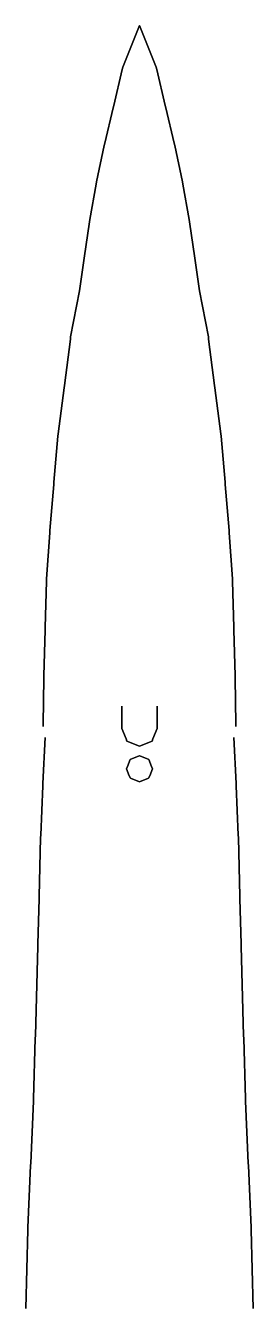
# Model space of a CAD drawing. Extents: x -4 to 4, y -48.9 to 48.6.
# Drawn here: x -3.9 to 3.9, y 4.6 to 48.6 of the extents above; entities that cross this region are included whole.
import ezdxf

# ---------------------------------------------------------------- set-up
doc = ezdxf.new("R2010")
doc.units = 0
doc.layers.add('RAILINGS', color=6, linetype='CONTINUOUS')

msp = doc.modelspace()

# ---------------------------------------------------------------- linework, layer by layer
at = {"layer": 'RAILINGS'}
for points in [[(-0.57, 47.18, 5.6), (-0.57, 47.18, 5.63), (0, 48.6, 5.63), (0, 48.6, 5.6)], [(0, 48.6, 5.6), (0, 48.6, 5.63), (-0.57, 47.18, 5.63), (-0.57, 47.18, 5.6)], [(0, 48.6, 6.11), (0, 48.6, 6.14), (-0.57, 47.18, 6.14), (-0.57, 47.18, 6.11)], [(-0.57, 47.18, 6.11), (-0.57, 47.18, 6.14), (0, 48.6, 6.14), (0, 48.6, 6.11)], [(0, 48.6, 6.11), (0, 48.6, 6.14), (0.57, 47.18, 6.14), (0.57, 47.18, 6.11)], [(0.57, 47.18, 6.11), (0.57, 47.18, 6.14), (0, 48.6, 6.14), (0, 48.6, 6.11)], [(0, 48.6, 5.6), (0, 48.6, 5.63), (0.57, 47.18, 5.63), (0.57, 47.18, 5.6)], [(0.57, 47.18, 5.6), (0.57, 47.18, 5.63), (0, 48.6, 5.63), (0, 48.6, 5.6)], [(-0.59, 47.1, 5.6), (-0.59, 47.1, 5.63), (-0.88, 45.86, 5.63), (-0.88, 45.86, 5.6)], [(-0.88, 45.86, 5.6), (-0.88, 45.86, 5.63), (-0.59, 47.1, 5.63), (-0.59, 47.1, 5.6)], [(-0.88, 45.86, 6.11), (-0.88, 45.86, 6.14), (-0.59, 47.1, 6.14), (-0.59, 47.1, 6.11)], [(-0.59, 47.1, 6.11), (-0.59, 47.1, 6.14), (-0.88, 45.86, 6.14), (-0.88, 45.86, 6.11)], [(-0.59, 47.1, 6.14), (-0.57, 47.18, 6.14), (-0.57, 47.18, 4.86), (-0.59, 47.1, 4.86)], [(-0.59, 47.1, 4.86), (-0.57, 47.18, 4.86), (-0.57, 47.18, 6.14), (-0.59, 47.1, 6.14)], [(0.59, 47.1, 6.14), (0.57, 47.18, 6.14), (0.57, 47.18, 4.86), (0.59, 47.1, 4.86)], [(0.59, 47.1, 4.86), (0.57, 47.18, 4.86), (0.57, 47.18, 6.14), (0.59, 47.1, 6.14)], [(0.59, 47.1, 6.11), (0.59, 47.1, 6.14), (0.88, 45.86, 6.14), (0.88, 45.86, 6.11)], [(0.88, 45.86, 6.11), (0.88, 45.86, 6.14), (0.59, 47.1, 6.14), (0.59, 47.1, 6.11)], [(0.88, 45.86, 5.6), (0.88, 45.86, 5.63), (0.59, 47.1, 5.63), (0.59, 47.1, 5.6)], [(0.59, 47.1, 5.6), (0.59, 47.1, 5.63), (0.88, 45.86, 5.63), (0.88, 45.86, 5.6)], [(-1.19, 44.57, 5.59), (-1.19, 44.57, 5.62), (-0.9, 45.78, 5.63), (-0.9, 45.78, 5.6)], [(-0.9, 45.78, 5.6), (-0.9, 45.78, 5.63), (-1.19, 44.57, 5.62), (-1.19, 44.57, 5.59)], [(-0.9, 45.78, 6.11), (-0.9, 45.78, 6.14), (-1.19, 44.57, 6.13), (-1.19, 44.57, 6.1)], [(-1.19, 44.57, 6.1), (-1.19, 44.57, 6.13), (-0.9, 45.78, 6.14), (-0.9, 45.78, 6.11)], [(-0.9, 45.78, 4.86), (-0.88, 45.86, 4.86), (-0.88, 45.86, 6.14), (-0.9, 45.78, 6.14)], [(-0.9, 45.78, 6.14), (-0.88, 45.86, 6.14), (-0.88, 45.86, 4.86), (-0.9, 45.78, 4.86)], [(0.9, 45.78, 6.14), (0.88, 45.86, 6.14), (0.88, 45.86, 4.86), (0.9, 45.78, 4.86)], [(0.9, 45.78, 4.86), (0.88, 45.86, 4.86), (0.88, 45.86, 6.14), (0.9, 45.78, 6.14)], [(0.9, 45.78, 6.11), (0.9, 45.78, 6.14), (1.19, 44.57, 6.13), (1.19, 44.57, 6.1)], [(1.19, 44.57, 6.1), (1.19, 44.57, 6.13), (0.9, 45.78, 6.14), (0.9, 45.78, 6.11)], [(0.9, 45.78, 5.6), (0.9, 45.78, 5.63), (1.19, 44.57, 5.62), (1.19, 44.57, 5.59)], [(1.19, 44.57, 5.59), (1.19, 44.57, 5.62), (0.9, 45.78, 5.63), (0.9, 45.78, 5.6)], [(-1.21, 44.49, 5.59), (-1.21, 44.49, 5.62), (-1.47, 43.24, 5.62), (-1.47, 43.24, 5.59)], [(-1.47, 43.24, 5.59), (-1.47, 43.24, 5.62), (-1.21, 44.49, 5.62), (-1.21, 44.49, 5.59)], [(-1.47, 43.24, 6.1), (-1.47, 43.24, 6.13), (-1.21, 44.49, 6.13), (-1.21, 44.49, 6.1)], [(-1.21, 44.49, 6.1), (-1.21, 44.49, 6.13), (-1.47, 43.24, 6.13), (-1.47, 43.24, 6.1)], [(-1.21, 44.49, 6.13), (-1.19, 44.57, 6.13), (-1.19, 44.57, 4.86), (-1.21, 44.49, 4.86)], [(-1.21, 44.49, 4.86), (-1.19, 44.57, 4.86), (-1.19, 44.57, 6.13), (-1.21, 44.49, 6.13)], [(1.21, 44.49, 4.86), (1.19, 44.57, 4.86), (1.19, 44.57, 6.13), (1.21, 44.49, 6.13)], [(1.21, 44.49, 6.13), (1.19, 44.57, 6.13), (1.19, 44.57, 4.86), (1.21, 44.49, 4.86)], [(1.47, 43.24, 6.1), (1.47, 43.24, 6.13), (1.21, 44.49, 6.13), (1.21, 44.49, 6.1)], [(1.21, 44.49, 6.1), (1.21, 44.49, 6.13), (1.47, 43.24, 6.13), (1.47, 43.24, 6.1)], [(1.47, 43.24, 5.59), (1.47, 43.24, 5.62), (1.21, 44.49, 5.62), (1.21, 44.49, 5.59)], [(1.21, 44.49, 5.59), (1.21, 44.49, 5.62), (1.47, 43.24, 5.62), (1.47, 43.24, 5.59)], [(-1.48, 43.16, 5.59), (-1.48, 43.16, 5.62), (-1.7, 41.95, 5.59), (-1.7, 41.95, 5.56)], [(-1.7, 41.95, 5.56), (-1.7, 41.95, 5.59), (-1.48, 43.16, 5.62), (-1.48, 43.16, 5.59)], [(-1.7, 41.95, 6.07), (-1.7, 41.95, 6.1), (-1.48, 43.16, 6.13), (-1.48, 43.16, 6.1)], [(-1.48, 43.16, 6.1), (-1.48, 43.16, 6.13), (-1.7, 41.95, 6.1), (-1.7, 41.95, 6.07)], [(-1.48, 43.16, 4.85), (-1.47, 43.24, 4.85), (-1.47, 43.24, 6.13), (-1.48, 43.16, 6.13)], [(-1.48, 43.16, 6.13), (-1.47, 43.24, 6.13), (-1.47, 43.24, 4.85), (-1.48, 43.16, 4.85)], [(1.48, 43.16, 4.85), (1.47, 43.24, 4.85), (1.47, 43.24, 6.13), (1.48, 43.16, 6.13)], [(1.48, 43.16, 6.13), (1.47, 43.24, 6.13), (1.47, 43.24, 4.85), (1.48, 43.16, 4.85)], [(1.48, 43.16, 6.1), (1.48, 43.16, 6.13), (1.7, 41.95, 6.1), (1.7, 41.95, 6.07)], [(1.7, 41.95, 6.07), (1.7, 41.95, 6.1), (1.48, 43.16, 6.13), (1.48, 43.16, 6.1)], [(1.7, 41.95, 5.56), (1.7, 41.95, 5.59), (1.48, 43.16, 5.62), (1.48, 43.16, 5.59)], [(1.48, 43.16, 5.59), (1.48, 43.16, 5.62), (1.7, 41.95, 5.59), (1.7, 41.95, 5.56)], [(-1.71, 41.87, 5.56), (-1.71, 41.87, 5.59), (-1.9, 40.62, 5.58), (-1.9, 40.62, 5.55)], [(-1.9, 40.62, 5.55), (-1.9, 40.62, 5.58), (-1.71, 41.87, 5.59), (-1.71, 41.87, 5.56)], [(-1.9, 40.62, 6.06), (-1.9, 40.62, 6.09), (-1.71, 41.87, 6.1), (-1.71, 41.87, 6.07)], [(-1.71, 41.87, 6.07), (-1.71, 41.87, 6.1), (-1.9, 40.62, 6.09), (-1.9, 40.62, 6.06)], [(-1.71, 41.87, 6.1), (-1.7, 41.95, 6.1), (-1.7, 41.95, 4.83), (-1.71, 41.87, 4.83)], [(-1.71, 41.87, 4.83), (-1.7, 41.95, 4.83), (-1.7, 41.95, 6.1), (-1.71, 41.87, 6.1)], [(1.71, 41.87, 6.1), (1.7, 41.95, 6.1), (1.7, 41.95, 4.83), (1.71, 41.87, 4.83)], [(1.71, 41.87, 4.83), (1.7, 41.95, 4.83), (1.7, 41.95, 6.1), (1.71, 41.87, 6.1)], [(1.9, 40.62, 6.06), (1.9, 40.62, 6.09), (1.71, 41.87, 6.1), (1.71, 41.87, 6.07)], [(1.71, 41.87, 6.07), (1.71, 41.87, 6.1), (1.9, 40.62, 6.09), (1.9, 40.62, 6.06)], [(1.9, 40.62, 5.55), (1.9, 40.62, 5.58), (1.71, 41.87, 5.59), (1.71, 41.87, 5.56)], [(1.71, 41.87, 5.56), (1.71, 41.87, 5.59), (1.9, 40.62, 5.58), (1.9, 40.62, 5.55)], [(-1.91, 40.54, 5.55), (-1.91, 40.54, 5.58), (-2.05, 39.58, 5.56), (-2.05, 39.58, 5.53)], [(-2.05, 39.58, 5.53), (-2.05, 39.58, 5.56), (-1.91, 40.54, 5.58), (-1.91, 40.54, 5.55)], [(-2.05, 39.58, 6.04), (-2.05, 39.58, 6.07), (-1.91, 40.54, 6.09), (-1.91, 40.54, 6.06)], [(-1.91, 40.54, 6.06), (-1.91, 40.54, 6.09), (-2.05, 39.58, 6.07), (-2.05, 39.58, 6.04)], [(-1.91, 40.54, 6.09), (-1.9, 40.62, 6.09), (-1.9, 40.62, 4.82), (-1.91, 40.54, 4.82)], [(-1.91, 40.54, 4.82), (-1.9, 40.62, 4.82), (-1.9, 40.62, 6.09), (-1.91, 40.54, 6.09)], [(1.91, 40.54, 4.82), (1.9, 40.62, 4.82), (1.9, 40.62, 6.09), (1.91, 40.54, 6.09)], [(1.91, 40.54, 6.09), (1.9, 40.62, 6.09), (1.9, 40.62, 4.82), (1.91, 40.54, 4.82)], [(1.91, 40.54, 6.06), (1.91, 40.54, 6.09), (2.05, 39.58, 6.07), (2.05, 39.58, 6.04)], [(2.05, 39.58, 6.04), (2.05, 39.58, 6.07), (1.91, 40.54, 6.09), (1.91, 40.54, 6.06)], [(2.05, 39.58, 5.53), (2.05, 39.58, 5.56), (1.91, 40.54, 5.58), (1.91, 40.54, 5.55)], [(1.91, 40.54, 5.55), (1.91, 40.54, 5.58), (2.05, 39.58, 5.56), (2.05, 39.58, 5.53)], [(-2.36, 37.92, 5.53), (-2.36, 37.92, 5.56), (-2.06, 39.5, 5.56), (-2.06, 39.5, 5.53)], [(-2.06, 39.5, 5.53), (-2.06, 39.5, 5.56), (-2.36, 37.92, 5.56), (-2.36, 37.92, 5.53)], [(-2.06, 39.5, 6.04), (-2.06, 39.5, 6.07), (-2.36, 37.92, 6.07), (-2.36, 37.92, 6.04)], [(-2.36, 37.92, 6.04), (-2.36, 37.92, 6.07), (-2.06, 39.5, 6.07), (-2.06, 39.5, 6.04)], [(-2.06, 39.5, 6.07), (-2.05, 39.58, 6.07), (-2.05, 39.58, 4.81), (-2.06, 39.5, 4.81)], [(-2.06, 39.5, 4.81), (-2.05, 39.58, 4.81), (-2.05, 39.58, 6.07), (-2.06, 39.5, 6.07)], [(2.06, 39.5, 6.07), (2.05, 39.58, 6.07), (2.05, 39.58, 4.81), (2.06, 39.5, 4.81)], [(2.06, 39.5, 4.81), (2.05, 39.58, 4.81), (2.05, 39.58, 6.07), (2.06, 39.5, 6.07)], [(2.36, 37.92, 6.04), (2.36, 37.92, 6.07), (2.06, 39.5, 6.07), (2.06, 39.5, 6.04)], [(2.06, 39.5, 6.04), (2.06, 39.5, 6.07), (2.36, 37.92, 6.07), (2.36, 37.92, 6.04)], [(2.06, 39.5, 5.53), (2.06, 39.5, 5.56), (2.36, 37.92, 5.56), (2.36, 37.92, 5.53)], [(2.36, 37.92, 5.53), (2.36, 37.92, 5.56), (2.06, 39.5, 5.56), (2.06, 39.5, 5.53)], [(-2.57, 36.26, 5.49), (-2.57, 36.26, 5.52), (-2.37, 37.84, 5.56), (-2.37, 37.84, 5.53)], [(-2.37, 37.84, 5.53), (-2.37, 37.84, 5.56), (-2.57, 36.26, 5.52), (-2.57, 36.26, 5.49)], [(-2.37, 37.84, 6.04), (-2.37, 37.84, 6.07), (-2.57, 36.26, 6.03), (-2.57, 36.26, 6)], [(-2.57, 36.26, 6), (-2.57, 36.26, 6.03), (-2.37, 37.84, 6.07), (-2.37, 37.84, 6.04)], [(-2.37, 37.84, 4.81), (-2.36, 37.92, 4.81), (-2.36, 37.92, 6.07), (-2.37, 37.84, 6.07)], [(-2.37, 37.84, 6.07), (-2.36, 37.92, 6.07), (-2.36, 37.92, 4.81), (-2.37, 37.84, 4.81)], [(2.37, 37.84, 4.81), (2.36, 37.92, 4.81), (2.36, 37.92, 6.07), (2.37, 37.84, 6.07)], [(2.37, 37.84, 6.07), (2.36, 37.92, 6.07), (2.36, 37.92, 4.81), (2.37, 37.84, 4.81)], [(2.57, 36.26, 6), (2.57, 36.26, 6.03), (2.37, 37.84, 6.07), (2.37, 37.84, 6.04)], [(2.37, 37.84, 6.04), (2.37, 37.84, 6.07), (2.57, 36.26, 6.03), (2.57, 36.26, 6)], [(2.37, 37.84, 5.53), (2.37, 37.84, 5.56), (2.57, 36.26, 5.52), (2.57, 36.26, 5.49)], [(2.57, 36.26, 5.49), (2.57, 36.26, 5.52), (2.37, 37.84, 5.56), (2.37, 37.84, 5.53)], [(-2.58, 36.18, 5.49), (-2.58, 36.18, 5.52), (-2.79, 34.6, 5.48), (-2.79, 34.6, 5.45)], [(-2.79, 34.6, 5.45), (-2.79, 34.6, 5.48), (-2.58, 36.18, 5.52), (-2.58, 36.18, 5.49)], [(-2.79, 34.6, 5.96), (-2.79, 34.6, 5.99), (-2.58, 36.18, 6.03), (-2.58, 36.18, 6)], [(-2.58, 36.18, 6), (-2.58, 36.18, 6.03), (-2.79, 34.6, 5.99), (-2.79, 34.6, 5.96)], [(-2.58, 36.18, 4.81), (-2.57, 36.26, 4.81), (-2.57, 36.26, 6.03), (-2.58, 36.18, 6.03)], [(-2.58, 36.18, 6.03), (-2.57, 36.26, 6.03), (-2.57, 36.26, 4.81), (-2.58, 36.18, 4.81)], [(2.58, 36.18, 6.03), (2.57, 36.26, 6.03), (2.57, 36.26, 4.81), (2.58, 36.18, 4.81)], [(2.58, 36.18, 4.81), (2.57, 36.26, 4.81), (2.57, 36.26, 6.03), (2.58, 36.18, 6.03)], [(2.79, 34.6, 5.96), (2.79, 34.6, 5.99), (2.58, 36.18, 6.03), (2.58, 36.18, 6)], [(2.58, 36.18, 6), (2.58, 36.18, 6.03), (2.79, 34.6, 5.99), (2.79, 34.6, 5.96)], [(2.79, 34.6, 5.45), (2.79, 34.6, 5.48), (2.58, 36.18, 5.52), (2.58, 36.18, 5.49)], [(2.58, 36.18, 5.49), (2.58, 36.18, 5.52), (2.79, 34.6, 5.48), (2.79, 34.6, 5.45)], [(-2.93, 32.94, 5.38), (-2.93, 32.94, 5.41), (-2.8, 34.52, 5.48), (-2.8, 34.52, 5.45)], [(-2.8, 34.52, 5.45), (-2.8, 34.52, 5.48), (-2.93, 32.94, 5.41), (-2.93, 32.94, 5.38)], [(-2.8, 34.52, 5.96), (-2.8, 34.52, 5.99), (-2.93, 32.94, 5.92), (-2.93, 32.94, 5.89)], [(-2.93, 32.94, 5.89), (-2.93, 32.94, 5.92), (-2.8, 34.52, 5.99), (-2.8, 34.52, 5.96)], [(-2.8, 34.52, 5.99), (-2.79, 34.6, 5.99), (-2.79, 34.6, 4.8), (-2.8, 34.52, 4.8)], [(-2.8, 34.52, 4.8), (-2.79, 34.6, 4.8), (-2.79, 34.6, 5.99), (-2.8, 34.52, 5.99)], [(2.8, 34.52, 5.99), (2.79, 34.6, 5.99), (2.79, 34.6, 4.8), (2.8, 34.52, 4.8)], [(2.8, 34.52, 4.8), (2.79, 34.6, 4.8), (2.79, 34.6, 5.99), (2.8, 34.52, 5.99)], [(2.93, 32.94, 5.89), (2.93, 32.94, 5.92), (2.8, 34.52, 5.99), (2.8, 34.52, 5.96)], [(2.8, 34.52, 5.96), (2.8, 34.52, 5.99), (2.93, 32.94, 5.92), (2.93, 32.94, 5.89)], [(2.8, 34.52, 5.45), (2.8, 34.52, 5.48), (2.93, 32.94, 5.41), (2.93, 32.94, 5.38)], [(2.93, 32.94, 5.38), (2.93, 32.94, 5.41), (2.8, 34.52, 5.48), (2.8, 34.52, 5.45)], [(-3.07, 31.28, 5.45), (-3.07, 31.28, 5.48), (-2.93, 32.86, 5.41), (-2.93, 32.86, 5.38)], [(-2.93, 32.86, 5.38), (-2.93, 32.86, 5.41), (-3.07, 31.28, 5.48), (-3.07, 31.28, 5.45)], [(-2.93, 32.86, 5.89), (-2.93, 32.86, 5.92), (-3.07, 31.28, 5.99), (-3.07, 31.28, 5.96)], [(-3.07, 31.28, 5.96), (-3.07, 31.28, 5.99), (-2.93, 32.86, 5.92), (-2.93, 32.86, 5.89)], [(-2.93, 32.86, 4.69), (-2.93, 32.94, 4.69), (-2.93, 32.94, 5.92), (-2.93, 32.86, 5.92)], [(-2.93, 32.86, 5.92), (-2.93, 32.94, 5.92), (-2.93, 32.94, 4.69), (-2.93, 32.86, 4.69)], [(2.93, 32.86, 5.92), (2.93, 32.94, 5.92), (2.93, 32.94, 4.69), (2.93, 32.86, 4.69)], [(2.93, 32.86, 4.69), (2.93, 32.94, 4.69), (2.93, 32.94, 5.92), (2.93, 32.86, 5.92)], [(3.07, 31.28, 5.96), (3.07, 31.28, 5.99), (2.93, 32.86, 5.92), (2.93, 32.86, 5.89)], [(2.93, 32.86, 5.89), (2.93, 32.86, 5.92), (3.07, 31.28, 5.99), (3.07, 31.28, 5.96)], [(2.93, 32.86, 5.38), (2.93, 32.86, 5.41), (3.07, 31.28, 5.48), (3.07, 31.28, 5.45)], [(3.07, 31.28, 5.45), (3.07, 31.28, 5.48), (2.93, 32.86, 5.41), (2.93, 32.86, 5.38)], [(-3.07, 31.2, 4.69), (-3.07, 31.28, 4.69), (-3.07, 31.28, 5.99), (-3.07, 31.2, 5.99)], [(-3.07, 31.2, 5.99), (-3.07, 31.28, 5.99), (-3.07, 31.28, 4.69), (-3.07, 31.2, 4.69)], [(3.07, 31.2, 5.99), (3.07, 31.28, 5.99), (3.07, 31.28, 4.69), (3.07, 31.2, 4.69)], [(3.07, 31.2, 4.69), (3.07, 31.28, 4.69), (3.07, 31.28, 5.99), (3.07, 31.2, 5.99)], [(-3.19, 29.62, 5.45), (-3.19, 29.62, 5.48), (-3.07, 31.2, 5.48), (-3.07, 31.2, 5.45)], [(-3.07, 31.2, 5.45), (-3.07, 31.2, 5.48), (-3.19, 29.62, 5.48), (-3.19, 29.62, 5.45)], [(-3.07, 31.2, 5.96), (-3.07, 31.2, 5.99), (-3.19, 29.62, 5.99), (-3.19, 29.62, 5.96)], [(-3.19, 29.62, 5.96), (-3.19, 29.62, 5.99), (-3.07, 31.2, 5.99), (-3.07, 31.2, 5.96)], [(3.19, 29.62, 5.96), (3.19, 29.62, 5.99), (3.07, 31.2, 5.99), (3.07, 31.2, 5.96)], [(3.07, 31.2, 5.96), (3.07, 31.2, 5.99), (3.19, 29.62, 5.99), (3.19, 29.62, 5.96)], [(3.07, 31.2, 5.45), (3.07, 31.2, 5.48), (3.19, 29.62, 5.48), (3.19, 29.62, 5.45)], [(3.19, 29.62, 5.45), (3.19, 29.62, 5.48), (3.07, 31.2, 5.48), (3.07, 31.2, 5.45)], [(-3.19, 29.54, 5.45), (-3.19, 29.54, 5.48), (-3.23, 27.96, 5.48), (-3.23, 27.96, 5.45)], [(-3.23, 27.96, 5.45), (-3.23, 27.96, 5.48), (-3.19, 29.54, 5.48), (-3.19, 29.54, 5.45)], [(-3.23, 27.96, 5.96), (-3.23, 27.96, 5.99), (-3.19, 29.54, 5.99), (-3.19, 29.54, 5.96)], [(-3.19, 29.54, 5.96), (-3.19, 29.54, 5.99), (-3.23, 27.96, 5.99), (-3.23, 27.96, 5.96)], [(-3.19, 29.54, 4.69), (-3.19, 29.62, 4.69), (-3.19, 29.62, 5.99), (-3.19, 29.54, 5.99)], [(-3.19, 29.54, 5.99), (-3.19, 29.62, 5.99), (-3.19, 29.62, 4.69), (-3.19, 29.54, 4.69)], [(3.19, 29.54, 5.99), (3.19, 29.62, 5.99), (3.19, 29.62, 4.69), (3.19, 29.54, 4.69)], [(3.19, 29.54, 4.69), (3.19, 29.62, 4.69), (3.19, 29.62, 5.99), (3.19, 29.54, 5.99)], [(3.19, 29.54, 5.96), (3.19, 29.54, 5.99), (3.23, 27.96, 5.99), (3.23, 27.96, 5.96)], [(3.23, 27.96, 5.96), (3.23, 27.96, 5.99), (3.19, 29.54, 5.99), (3.19, 29.54, 5.96)], [(3.23, 27.96, 5.45), (3.23, 27.96, 5.48), (3.19, 29.54, 5.48), (3.19, 29.54, 5.45)], [(3.19, 29.54, 5.45), (3.19, 29.54, 5.48), (3.23, 27.96, 5.48), (3.23, 27.96, 5.45)], [(-3.23, 27.88, 5.45), (-3.23, 27.88, 5.48), (-3.28, 26.3, 5.48), (-3.28, 26.3, 5.45)], [(-3.28, 26.3, 5.45), (-3.28, 26.3, 5.48), (-3.23, 27.88, 5.48), (-3.23, 27.88, 5.45)], [(-3.28, 26.3, 5.96), (-3.28, 26.3, 5.99), (-3.23, 27.88, 5.99), (-3.23, 27.88, 5.96)], [(-3.23, 27.88, 5.96), (-3.23, 27.88, 5.99), (-3.28, 26.3, 5.99), (-3.28, 26.3, 5.96)], [(-3.23, 27.88, 5.99), (-3.23, 27.96, 5.99), (-3.23, 27.96, 4.71), (-3.23, 27.88, 4.71)], [(-3.23, 27.88, 4.71), (-3.23, 27.96, 4.71), (-3.23, 27.96, 5.99), (-3.23, 27.88, 5.99)], [(3.23, 27.88, 4.71), (3.23, 27.96, 4.71), (3.23, 27.96, 5.99), (3.23, 27.88, 5.99)], [(3.23, 27.88, 5.99), (3.23, 27.96, 5.99), (3.23, 27.96, 4.71), (3.23, 27.88, 4.71)], [(3.28, 26.3, 5.96), (3.28, 26.3, 5.99), (3.23, 27.88, 5.99), (3.23, 27.88, 5.96)], [(3.23, 27.88, 5.96), (3.23, 27.88, 5.99), (3.28, 26.3, 5.99), (3.28, 26.3, 5.96)], [(3.28, 26.3, 5.45), (3.28, 26.3, 5.48), (3.23, 27.88, 5.48), (3.23, 27.88, 5.45)], [(3.23, 27.88, 5.45), (3.23, 27.88, 5.48), (3.28, 26.3, 5.48), (3.28, 26.3, 5.45)], [(-3.3, 24.64, 5.45), (-3.3, 24.64, 5.48), (-3.28, 26.22, 5.48), (-3.28, 26.22, 5.45)], [(-3.28, 26.22, 5.45), (-3.28, 26.22, 5.48), (-3.3, 24.64, 5.48), (-3.3, 24.64, 5.45)], [(-3.28, 26.22, 5.96), (-3.28, 26.22, 5.99), (-3.3, 24.64, 5.99), (-3.3, 24.64, 5.96)], [(-3.3, 24.64, 5.96), (-3.3, 24.64, 5.99), (-3.28, 26.22, 5.99), (-3.28, 26.22, 5.96)], [(-3.28, 26.22, 5.99), (-3.28, 26.3, 5.99), (-3.28, 26.3, 4.74), (-3.28, 26.22, 4.74)], [(-3.28, 26.22, 4.74), (-3.28, 26.3, 4.74), (-3.28, 26.3, 5.99), (-3.28, 26.22, 5.99)], [(3.28, 26.22, 5.99), (3.28, 26.3, 5.99), (3.28, 26.3, 4.74), (3.28, 26.22, 4.74)], [(3.28, 26.22, 4.74), (3.28, 26.3, 4.74), (3.28, 26.3, 5.99), (3.28, 26.22, 5.99)], [(3.28, 26.22, 5.96), (3.28, 26.22, 5.99), (3.3, 24.64, 5.99), (3.3, 24.64, 5.96)], [(3.3, 24.64, 5.96), (3.3, 24.64, 5.99), (3.28, 26.22, 5.99), (3.28, 26.22, 5.96)], [(3.28, 26.22, 5.45), (3.28, 26.22, 5.48), (3.3, 24.64, 5.48), (3.3, 24.64, 5.45)], [(3.3, 24.64, 5.45), (3.3, 24.64, 5.48), (3.28, 26.22, 5.48), (3.28, 26.22, 5.45)], [(-0.61, 25.18, 8.61), (-0.61, 25.26, 8.61), (-0.61, 25.26, 9.69), (-0.61, 25.18, 9.69)], [(-0.61, 25.18, 9.69), (-0.61, 25.26, 9.69), (-0.61, 25.26, 8.61), (-0.61, 25.18, 8.61)], [(-0.61, 24.57, 9.15), (-0.61, 24.57, 9.18), (-0.61, 25.18, 9.18), (-0.61, 25.18, 9.15)], [(-0.61, 25.18, 9.15), (-0.61, 25.18, 9.18), (-0.61, 24.57, 9.18), (-0.61, 24.57, 9.15)], [(-0.61, 25.18, 9.66), (-0.61, 25.18, 9.69), (-0.61, 24.57, 9.69), (-0.61, 24.57, 9.66)], [(-0.61, 24.57, 9.66), (-0.61, 24.57, 9.69), (-0.61, 25.18, 9.69), (-0.61, 25.18, 9.66)], [(0.61, 25.18, 9.69), (0.61, 25.26, 9.69), (0.61, 25.26, 8.61), (0.61, 25.18, 8.61)], [(0.61, 25.18, 8.61), (0.61, 25.26, 8.61), (0.61, 25.26, 9.69), (0.61, 25.18, 9.69)], [(0.61, 25.18, 9.66), (0.61, 25.18, 9.69), (0.61, 24.57, 9.69), (0.61, 24.57, 9.66)], [(0.61, 24.57, 9.66), (0.61, 24.57, 9.69), (0.61, 25.18, 9.69), (0.61, 25.18, 9.66)], [(0.61, 25.18, 9.15), (0.61, 25.18, 9.18), (0.61, 24.57, 9.18), (0.61, 24.57, 9.15)], [(0.61, 24.57, 9.15), (0.61, 24.57, 9.18), (0.61, 25.18, 9.18), (0.61, 25.18, 9.15)], [(-3.3, 24.56, 4.75), (-3.3, 24.64, 4.75), (-3.3, 24.64, 5.99), (-3.3, 24.56, 5.99)], [(-3.3, 24.56, 5.99), (-3.3, 24.64, 5.99), (-3.3, 24.64, 4.75), (-3.3, 24.56, 4.75)], [(3.3, 24.56, 4.75), (3.3, 24.64, 4.75), (3.3, 24.64, 5.99), (3.3, 24.56, 5.99)], [(3.3, 24.56, 5.99), (3.3, 24.64, 5.99), (3.3, 24.64, 4.75), (3.3, 24.56, 4.75)], [(-0.61, 24.49, 9.69), (-0.61, 24.57, 9.69), (-0.61, 24.57, 8.61), (-0.61, 24.49, 8.61)], [(-0.61, 24.49, 8.61), (-0.61, 24.57, 8.61), (-0.61, 24.57, 9.69), (-0.61, 24.49, 9.69)], [(-0.46, 24.14, 9.15), (-0.46, 24.14, 9.18), (-0.61, 24.49, 9.18), (-0.61, 24.49, 9.15)], [(-0.61, 24.49, 9.15), (-0.61, 24.49, 9.18), (-0.46, 24.14, 9.18), (-0.46, 24.14, 9.15)], [(-0.61, 24.49, 9.66), (-0.61, 24.49, 9.69), (-0.46, 24.14, 9.69), (-0.46, 24.14, 9.66)], [(-0.46, 24.14, 9.66), (-0.46, 24.14, 9.69), (-0.61, 24.49, 9.69), (-0.61, 24.49, 9.66)], [(0.46, 24.14, 9.66), (0.46, 24.14, 9.69), (0.61, 24.49, 9.69), (0.61, 24.49, 9.66)], [(0.61, 24.49, 9.66), (0.61, 24.49, 9.69), (0.46, 24.14, 9.69), (0.46, 24.14, 9.66)], [(0.61, 24.49, 9.15), (0.61, 24.49, 9.18), (0.46, 24.14, 9.18), (0.46, 24.14, 9.15)], [(0.46, 24.14, 9.15), (0.46, 24.14, 9.18), (0.61, 24.49, 9.18), (0.61, 24.49, 9.15)], [(0.61, 24.49, 8.61), (0.61, 24.57, 8.61), (0.61, 24.57, 9.69), (0.61, 24.49, 9.69)], [(0.61, 24.49, 9.69), (0.61, 24.57, 9.69), (0.61, 24.57, 8.61), (0.61, 24.49, 8.61)], [(-3.31, 22.6, 3.15), (-3.31, 22.6, 3.18), (-3.23, 24.18, 3.18), (-3.23, 24.18, 3.15)], [(-3.23, 24.18, 3.15), (-3.23, 24.18, 3.18), (-3.31, 22.6, 3.18), (-3.31, 22.6, 3.15)], [(-3.23, 24.18, 3.66), (-3.23, 24.18, 3.69), (-3.31, 22.6, 3.69), (-3.31, 22.6, 3.66)], [(-3.31, 22.6, 3.66), (-3.31, 22.6, 3.69), (-3.23, 24.18, 3.69), (-3.23, 24.18, 3.66)], [(-0.43, 24.06, 9.69), (-0.46, 24.14, 9.69), (-0.46, 24.14, 8.61), (-0.43, 24.06, 8.61)], [(-0.43, 24.06, 8.61), (-0.46, 24.14, 8.61), (-0.46, 24.14, 9.69), (-0.43, 24.06, 9.69)], [(-0.43, 24.06, 9.15), (-0.43, 24.06, 9.18), (0, 23.88, 9.18), (0, 23.88, 9.15)], [(0, 23.88, 9.15), (0, 23.88, 9.18), (-0.43, 24.06, 9.18), (-0.43, 24.06, 9.15)], [(0, 23.88, 9.66), (0, 23.88, 9.69), (-0.43, 24.06, 9.69), (-0.43, 24.06, 9.66)], [(-0.43, 24.06, 9.66), (-0.43, 24.06, 9.69), (0, 23.88, 9.69), (0, 23.88, 9.66)], [(0.43, 24.06, 9.66), (0.43, 24.06, 9.69), (0, 23.88, 9.69), (0, 23.88, 9.66)], [(0, 23.88, 9.66), (0, 23.88, 9.69), (0.43, 24.06, 9.69), (0.43, 24.06, 9.66)], [(0, 23.88, 9.15), (0, 23.88, 9.18), (0.43, 24.06, 9.18), (0.43, 24.06, 9.15)], [(0.43, 24.06, 9.15), (0.43, 24.06, 9.18), (0, 23.88, 9.18), (0, 23.88, 9.15)], [(0.43, 24.06, 9.69), (0.46, 24.14, 9.69), (0.46, 24.14, 8.61), (0.43, 24.06, 8.61)], [(0.43, 24.06, 8.61), (0.46, 24.14, 8.61), (0.46, 24.14, 9.69), (0.43, 24.06, 9.69)], [(3.23, 24.18, 3.66), (3.23, 24.18, 3.69), (3.31, 22.6, 3.69), (3.31, 22.6, 3.66)], [(3.31, 22.6, 3.66), (3.31, 22.6, 3.69), (3.23, 24.18, 3.69), (3.23, 24.18, 3.66)], [(3.23, 24.18, 3.15), (3.23, 24.18, 3.18), (3.31, 22.6, 3.18), (3.31, 22.6, 3.15)], [(3.31, 22.6, 3.15), (3.31, 22.6, 3.18), (3.23, 24.18, 3.18), (3.23, 24.18, 3.15)], [(-0.32, 23.43, 19), (-0.32, 23.43, 19.03), (-0.41, 23.19, 19.03), (-0.41, 23.19, 19)], [(-0.41, 23.19, 19), (-0.41, 23.19, 19.03), (-0.32, 23.43, 19.03), (-0.32, 23.43, 19)], [(-0.41, 23.19, 19.51), (-0.41, 23.19, 19.54), (-0.32, 23.43, 19.54), (-0.32, 23.43, 19.51)], [(-0.32, 23.43, 19.51), (-0.32, 23.43, 19.54), (-0.41, 23.19, 19.54), (-0.41, 23.19, 19.51)], [(-0.01, 23.55, 19), (-0.01, 23.55, 19.03), (-0.32, 23.43, 19.03), (-0.32, 23.43, 19)], [(-0.32, 23.43, 19), (-0.32, 23.43, 19.03), (-0.01, 23.55, 19.03), (-0.01, 23.55, 19)], [(-0.32, 23.43, 19.51), (-0.32, 23.43, 19.54), (-0.01, 23.55, 19.54), (-0.01, 23.55, 19.51)], [(-0.01, 23.55, 19.51), (-0.01, 23.55, 19.54), (-0.32, 23.43, 19.54), (-0.32, 23.43, 19.51)], [(-0.01, 23.55, 18.46), (0, 23.56, 18.46), (0, 23.56, 19.54), (-0.01, 23.55, 19.54)], [(-0.01, 23.55, 19.54), (0, 23.56, 19.54), (0, 23.56, 18.46), (-0.01, 23.55, 18.46)], [(0.01, 23.55, 18.46), (0, 23.56, 18.46), (0, 23.56, 19.54), (0.01, 23.55, 19.54)], [(0.01, 23.55, 19.54), (0, 23.56, 19.54), (0, 23.56, 18.46), (0.01, 23.55, 18.46)], [(0.32, 23.43, 19.51), (0.32, 23.43, 19.54), (0.01, 23.55, 19.54), (0.01, 23.55, 19.51)], [(0.01, 23.55, 19.51), (0.01, 23.55, 19.54), (0.32, 23.43, 19.54), (0.32, 23.43, 19.51)], [(0.32, 23.43, 19), (0.32, 23.43, 19.03), (0.01, 23.55, 19.03), (0.01, 23.55, 19)], [(0.01, 23.55, 19), (0.01, 23.55, 19.03), (0.32, 23.43, 19.03), (0.32, 23.43, 19)], [(0.41, 23.19, 19.51), (0.41, 23.19, 19.54), (0.32, 23.43, 19.54), (0.32, 23.43, 19.51)], [(0.32, 23.43, 19.51), (0.32, 23.43, 19.54), (0.41, 23.19, 19.54), (0.41, 23.19, 19.51)], [(0.41, 23.19, 19), (0.41, 23.19, 19.03), (0.32, 23.43, 19.03), (0.32, 23.43, 19)], [(0.32, 23.43, 19), (0.32, 23.43, 19.03), (0.41, 23.19, 19.03), (0.41, 23.19, 19)], [(-0.45, 23.11, 18.46), (-0.41, 23.19, 18.46), (-0.41, 23.19, 19.54), (-0.45, 23.11, 19.54)], [(-0.45, 23.11, 19.54), (-0.41, 23.19, 19.54), (-0.41, 23.19, 18.46), (-0.45, 23.11, 18.46)], [(-0.35, 22.87, 19), (-0.35, 22.87, 19.03), (-0.45, 23.11, 19.03), (-0.45, 23.11, 19)], [(-0.45, 23.11, 19), (-0.45, 23.11, 19.03), (-0.35, 22.87, 19.03), (-0.35, 22.87, 19)], [(-0.45, 23.11, 19.51), (-0.45, 23.11, 19.54), (-0.35, 22.87, 19.54), (-0.35, 22.87, 19.51)], [(-0.35, 22.87, 19.51), (-0.35, 22.87, 19.54), (-0.45, 23.11, 19.54), (-0.45, 23.11, 19.51)], [(0.35, 22.87, 19.51), (0.35, 22.87, 19.54), (0.45, 23.11, 19.54), (0.45, 23.11, 19.51)], [(0.45, 23.11, 19.51), (0.45, 23.11, 19.54), (0.35, 22.87, 19.54), (0.35, 22.87, 19.51)], [(0.45, 23.11, 19), (0.45, 23.11, 19.03), (0.35, 22.87, 19.03), (0.35, 22.87, 19)], [(0.35, 22.87, 19), (0.35, 22.87, 19.03), (0.45, 23.11, 19.03), (0.45, 23.11, 19)], [(0.45, 23.11, 18.46), (0.41, 23.19, 18.46), (0.41, 23.19, 19.54), (0.45, 23.11, 19.54)], [(0.45, 23.11, 19.54), (0.41, 23.19, 19.54), (0.41, 23.19, 18.46), (0.45, 23.11, 18.46)], [(-3.38, 20.83, 3.15), (-3.38, 20.83, 3.18), (-3.31, 22.52, 3.18), (-3.31, 22.52, 3.15)], [(-3.31, 22.52, 3.15), (-3.31, 22.52, 3.18), (-3.38, 20.83, 3.18), (-3.38, 20.83, 3.15)], [(-3.31, 22.52, 3.66), (-3.31, 22.52, 3.69), (-3.38, 20.83, 3.69), (-3.38, 20.83, 3.66)], [(-3.38, 20.83, 3.66), (-3.38, 20.83, 3.69), (-3.31, 22.52, 3.69), (-3.31, 22.52, 3.66)], [(-3.31, 22.52, 3.69), (-3.31, 22.6, 3.69), (-3.31, 22.6, 2.54), (-3.31, 22.52, 2.54)], [(-3.31, 22.52, 2.54), (-3.31, 22.6, 2.54), (-3.31, 22.6, 3.69), (-3.31, 22.52, 3.69)], [(-0.31, 22.79, 18.46), (-0.35, 22.87, 18.46), (-0.35, 22.87, 19.54), (-0.31, 22.79, 19.54)], [(-0.31, 22.79, 19.54), (-0.35, 22.87, 19.54), (-0.35, 22.87, 18.46), (-0.31, 22.79, 18.46)], [(-0.31, 22.79, 19), (-0.31, 22.79, 19.03), (0, 22.66, 19.03), (0, 22.66, 19)], [(0, 22.66, 19), (0, 22.66, 19.03), (-0.31, 22.79, 19.03), (-0.31, 22.79, 19)], [(0, 22.66, 19.51), (0, 22.66, 19.54), (-0.31, 22.79, 19.54), (-0.31, 22.79, 19.51)], [(-0.31, 22.79, 19.51), (-0.31, 22.79, 19.54), (0, 22.66, 19.54), (0, 22.66, 19.51)], [(0, 22.66, 19.51), (0, 22.66, 19.54), (0.31, 22.79, 19.54), (0.31, 22.79, 19.51)], [(0.31, 22.79, 19.51), (0.31, 22.79, 19.54), (0, 22.66, 19.54), (0, 22.66, 19.51)], [(0, 22.66, 19), (0, 22.66, 19.03), (0.31, 22.79, 19.03), (0.31, 22.79, 19)], [(0.31, 22.79, 19), (0.31, 22.79, 19.03), (0, 22.66, 19.03), (0, 22.66, 19)], [(0.31, 22.79, 18.46), (0.35, 22.87, 18.46), (0.35, 22.87, 19.54), (0.31, 22.79, 19.54)], [(0.31, 22.79, 19.54), (0.35, 22.87, 19.54), (0.35, 22.87, 18.46), (0.31, 22.79, 18.46)], [(3.31, 22.52, 2.54), (3.31, 22.6, 2.54), (3.31, 22.6, 3.69), (3.31, 22.52, 3.69)], [(3.31, 22.52, 3.69), (3.31, 22.6, 3.69), (3.31, 22.6, 2.54), (3.31, 22.52, 2.54)], [(3.31, 22.52, 3.66), (3.31, 22.52, 3.69), (3.38, 20.83, 3.69), (3.38, 20.83, 3.66)], [(3.38, 20.83, 3.66), (3.38, 20.83, 3.69), (3.31, 22.52, 3.69), (3.31, 22.52, 3.66)], [(3.31, 22.52, 3.15), (3.31, 22.52, 3.18), (3.38, 20.83, 3.18), (3.38, 20.83, 3.15)], [(3.38, 20.83, 3.15), (3.38, 20.83, 3.18), (3.31, 22.52, 3.18), (3.31, 22.52, 3.15)], [(-3.44, 18.73, 3.15), (-3.44, 18.73, 3.18), (-3.39, 20.75, 3.18), (-3.39, 20.75, 3.15)], [(-3.39, 20.75, 3.15), (-3.39, 20.75, 3.18), (-3.44, 18.73, 3.18), (-3.44, 18.73, 3.15)], [(-3.39, 20.75, 3.66), (-3.39, 20.75, 3.69), (-3.44, 18.73, 3.69), (-3.44, 18.73, 3.66)], [(-3.44, 18.73, 3.66), (-3.44, 18.73, 3.69), (-3.39, 20.75, 3.69), (-3.39, 20.75, 3.66)], [(-3.39, 20.75, 2.54), (-3.38, 20.83, 2.54), (-3.38, 20.83, 3.69), (-3.39, 20.75, 3.69)], [(-3.39, 20.75, 3.69), (-3.38, 20.83, 3.69), (-3.38, 20.83, 2.54), (-3.39, 20.75, 2.54)], [(3.39, 20.75, 2.54), (3.38, 20.83, 2.54), (3.38, 20.83, 3.69), (3.39, 20.75, 3.69)], [(3.39, 20.75, 3.69), (3.38, 20.83, 3.69), (3.38, 20.83, 2.54), (3.39, 20.75, 2.54)], [(3.39, 20.75, 3.66), (3.39, 20.75, 3.69), (3.44, 18.73, 3.69), (3.44, 18.73, 3.66)], [(3.44, 18.73, 3.66), (3.44, 18.73, 3.69), (3.39, 20.75, 3.69), (3.39, 20.75, 3.66)], [(3.39, 20.75, 3.15), (3.39, 20.75, 3.18), (3.44, 18.73, 3.18), (3.44, 18.73, 3.15)], [(3.44, 18.73, 3.15), (3.44, 18.73, 3.18), (3.39, 20.75, 3.18), (3.39, 20.75, 3.15)], [(-3.44, 18.65, 3.15), (-3.44, 18.65, 3.18), (-3.48, 17.1, 3.18), (-3.48, 17.1, 3.15)], [(-3.48, 17.1, 3.15), (-3.48, 17.1, 3.18), (-3.44, 18.65, 3.18), (-3.44, 18.65, 3.15)], [(-3.48, 17.1, 3.66), (-3.48, 17.1, 3.69), (-3.44, 18.65, 3.69), (-3.44, 18.65, 3.66)], [(-3.44, 18.65, 3.66), (-3.44, 18.65, 3.69), (-3.48, 17.1, 3.69), (-3.48, 17.1, 3.66)], [(-3.44, 18.65, 3.69), (-3.44, 18.73, 3.69), (-3.44, 18.73, 2.54), (-3.44, 18.65, 2.54)], [(-3.44, 18.65, 2.54), (-3.44, 18.73, 2.54), (-3.44, 18.73, 3.69), (-3.44, 18.65, 3.69)], [(3.44, 18.65, 2.54), (3.44, 18.73, 2.54), (3.44, 18.73, 3.69), (3.44, 18.65, 3.69)], [(3.44, 18.65, 3.69), (3.44, 18.73, 3.69), (3.44, 18.73, 2.54), (3.44, 18.65, 2.54)], [(3.48, 17.1, 3.66), (3.48, 17.1, 3.69), (3.44, 18.65, 3.69), (3.44, 18.65, 3.66)], [(3.44, 18.65, 3.66), (3.44, 18.65, 3.69), (3.48, 17.1, 3.69), (3.48, 17.1, 3.66)], [(3.48, 17.1, 3.15), (3.48, 17.1, 3.18), (3.44, 18.65, 3.18), (3.44, 18.65, 3.15)], [(3.44, 18.65, 3.15), (3.44, 18.65, 3.18), (3.48, 17.1, 3.18), (3.48, 17.1, 3.15)], [(-3.56, 13.95, 3.15), (-3.56, 13.95, 3.18), (-3.48, 17.02, 3.18), (-3.48, 17.02, 3.15)], [(-3.48, 17.02, 3.15), (-3.48, 17.02, 3.18), (-3.56, 13.95, 3.18), (-3.56, 13.95, 3.15)], [(-3.48, 17.02, 3.66), (-3.48, 17.02, 3.69), (-3.56, 13.95, 3.69), (-3.56, 13.95, 3.66)], [(-3.56, 13.95, 3.66), (-3.56, 13.95, 3.69), (-3.48, 17.02, 3.69), (-3.48, 17.02, 3.66)], [(-3.48, 17.02, 2.54), (-3.48, 17.1, 2.54), (-3.48, 17.1, 3.69), (-3.48, 17.02, 3.69)], [(-3.48, 17.02, 3.69), (-3.48, 17.1, 3.69), (-3.48, 17.1, 2.54), (-3.48, 17.02, 2.54)], [(3.48, 17.02, 3.69), (3.48, 17.1, 3.69), (3.48, 17.1, 2.54), (3.48, 17.02, 2.54)], [(3.48, 17.02, 2.54), (3.48, 17.1, 2.54), (3.48, 17.1, 3.69), (3.48, 17.02, 3.69)], [(3.48, 17.02, 3.66), (3.48, 17.02, 3.69), (3.56, 13.95, 3.69), (3.56, 13.95, 3.66)], [(3.56, 13.95, 3.66), (3.56, 13.95, 3.69), (3.48, 17.02, 3.69), (3.48, 17.02, 3.66)], [(3.48, 17.02, 3.15), (3.48, 17.02, 3.18), (3.56, 13.95, 3.18), (3.56, 13.95, 3.15)], [(3.56, 13.95, 3.15), (3.56, 13.95, 3.18), (3.48, 17.02, 3.18), (3.48, 17.02, 3.15)], [(-3.57, 13.87, 3.15), (-3.57, 13.87, 3.18), (-3.63, 11.79, 3.18), (-3.63, 11.79, 3.15)], [(-3.63, 11.79, 3.15), (-3.63, 11.79, 3.18), (-3.57, 13.87, 3.18), (-3.57, 13.87, 3.15)], [(-3.63, 11.79, 3.66), (-3.63, 11.79, 3.69), (-3.57, 13.87, 3.69), (-3.57, 13.87, 3.66)], [(-3.57, 13.87, 3.66), (-3.57, 13.87, 3.69), (-3.63, 11.79, 3.69), (-3.63, 11.79, 3.66)], [(-3.57, 13.87, 3.69), (-3.56, 13.95, 3.69), (-3.56, 13.95, 2.54), (-3.57, 13.87, 2.54)], [(-3.57, 13.87, 2.54), (-3.56, 13.95, 2.54), (-3.56, 13.95, 3.69), (-3.57, 13.87, 3.69)], [(3.57, 13.87, 2.54), (3.56, 13.95, 2.54), (3.56, 13.95, 3.69), (3.57, 13.87, 3.69)], [(3.57, 13.87, 3.69), (3.56, 13.95, 3.69), (3.56, 13.95, 2.54), (3.57, 13.87, 2.54)], [(3.63, 11.79, 3.66), (3.63, 11.79, 3.69), (3.57, 13.87, 3.69), (3.57, 13.87, 3.66)], [(3.57, 13.87, 3.66), (3.57, 13.87, 3.69), (3.63, 11.79, 3.69), (3.63, 11.79, 3.66)], [(3.63, 11.79, 3.15), (3.63, 11.79, 3.18), (3.57, 13.87, 3.18), (3.57, 13.87, 3.15)], [(3.57, 13.87, 3.15), (3.57, 13.87, 3.18), (3.63, 11.79, 3.18), (3.63, 11.79, 3.15)], [(-3.63, 11.71, 3.15), (-3.63, 11.71, 3.18), (-3.72, 9.58, 3.18), (-3.72, 9.58, 3.15)], [(-3.72, 9.58, 3.15), (-3.72, 9.58, 3.18), (-3.63, 11.71, 3.18), (-3.63, 11.71, 3.15)], [(-3.72, 9.58, 3.66), (-3.72, 9.58, 3.69), (-3.63, 11.71, 3.69), (-3.63, 11.71, 3.66)], [(-3.63, 11.71, 3.66), (-3.63, 11.71, 3.69), (-3.72, 9.58, 3.69), (-3.72, 9.58, 3.66)], [(-3.63, 11.71, 3.69), (-3.63, 11.79, 3.69), (-3.63, 11.79, 2.54), (-3.63, 11.71, 2.54)], [(-3.63, 11.71, 2.54), (-3.63, 11.79, 2.54), (-3.63, 11.79, 3.69), (-3.63, 11.71, 3.69)], [(3.63, 11.71, 3.69), (3.63, 11.79, 3.69), (3.63, 11.79, 2.54), (3.63, 11.71, 2.54)], [(3.63, 11.71, 2.54), (3.63, 11.79, 2.54), (3.63, 11.79, 3.69), (3.63, 11.71, 3.69)], [(3.63, 11.71, 3.66), (3.63, 11.71, 3.69), (3.72, 9.58, 3.69), (3.72, 9.58, 3.66)], [(3.72, 9.58, 3.66), (3.72, 9.58, 3.69), (3.63, 11.71, 3.69), (3.63, 11.71, 3.66)], [(3.72, 9.58, 3.15), (3.72, 9.58, 3.18), (3.63, 11.71, 3.18), (3.63, 11.71, 3.15)], [(3.63, 11.71, 3.15), (3.63, 11.71, 3.18), (3.72, 9.58, 3.18), (3.72, 9.58, 3.15)], [(-3.83, 7.37, 3.15), (-3.83, 7.37, 3.18), (-3.73, 9.5, 3.18), (-3.73, 9.5, 3.15)], [(-3.73, 9.5, 3.15), (-3.73, 9.5, 3.18), (-3.83, 7.37, 3.18), (-3.83, 7.37, 3.15)], [(-3.73, 9.5, 3.66), (-3.73, 9.5, 3.69), (-3.83, 7.37, 3.69), (-3.83, 7.37, 3.66)], [(-3.83, 7.37, 3.66), (-3.83, 7.37, 3.69), (-3.73, 9.5, 3.69), (-3.73, 9.5, 3.66)], [(-3.73, 9.5, 2.53), (-3.72, 9.58, 2.53), (-3.72, 9.58, 3.69), (-3.73, 9.5, 3.69)], [(-3.73, 9.5, 3.69), (-3.72, 9.58, 3.69), (-3.72, 9.58, 2.53), (-3.73, 9.5, 2.53)], [(3.73, 9.5, 2.53), (3.72, 9.58, 2.53), (3.72, 9.58, 3.69), (3.73, 9.5, 3.69)], [(3.73, 9.5, 3.69), (3.72, 9.58, 3.69), (3.72, 9.58, 2.53), (3.73, 9.5, 2.53)], [(3.83, 7.37, 3.66), (3.83, 7.37, 3.69), (3.73, 9.5, 3.69), (3.73, 9.5, 3.66)], [(3.73, 9.5, 3.66), (3.73, 9.5, 3.69), (3.83, 7.37, 3.69), (3.83, 7.37, 3.66)], [(3.73, 9.5, 3.15), (3.73, 9.5, 3.18), (3.83, 7.37, 3.18), (3.83, 7.37, 3.15)], [(3.83, 7.37, 3.15), (3.83, 7.37, 3.18), (3.73, 9.5, 3.18), (3.73, 9.5, 3.15)], [(-3.9, 4.6, 3.15), (-3.9, 4.6, 3.18), (-3.83, 7.29, 3.18), (-3.83, 7.29, 3.15)], [(-3.83, 7.29, 3.15), (-3.83, 7.29, 3.18), (-3.9, 4.6, 3.18), (-3.9, 4.6, 3.15)], [(-3.83, 7.29, 3.66), (-3.83, 7.29, 3.69), (-3.9, 4.6, 3.69), (-3.9, 4.6, 3.66)], [(-3.9, 4.6, 3.66), (-3.9, 4.6, 3.69), (-3.83, 7.29, 3.69), (-3.83, 7.29, 3.66)], [(-3.83, 7.29, 3.69), (-3.83, 7.37, 3.69), (-3.83, 7.37, 2.52), (-3.83, 7.29, 2.52)], [(-3.83, 7.29, 2.52), (-3.83, 7.37, 2.52), (-3.83, 7.37, 3.69), (-3.83, 7.29, 3.69)], [(3.83, 7.29, 3.69), (3.83, 7.37, 3.69), (3.83, 7.37, 2.52), (3.83, 7.29, 2.52)], [(3.83, 7.29, 2.52), (3.83, 7.37, 2.52), (3.83, 7.37, 3.69), (3.83, 7.29, 3.69)], [(3.83, 7.29, 3.66), (3.83, 7.29, 3.69), (3.9, 4.6, 3.69), (3.9, 4.6, 3.66)], [(3.9, 4.6, 3.66), (3.9, 4.6, 3.69), (3.83, 7.29, 3.69), (3.83, 7.29, 3.66)], [(3.83, 7.29, 3.15), (3.83, 7.29, 3.18), (3.9, 4.6, 3.18), (3.9, 4.6, 3.15)], [(3.9, 4.6, 3.15), (3.9, 4.6, 3.18), (3.83, 7.29, 3.18), (3.83, 7.29, 3.15)]]:
    msp.add_3dface(points, dxfattribs=at)

doc.saveas('drawing.dxf')
